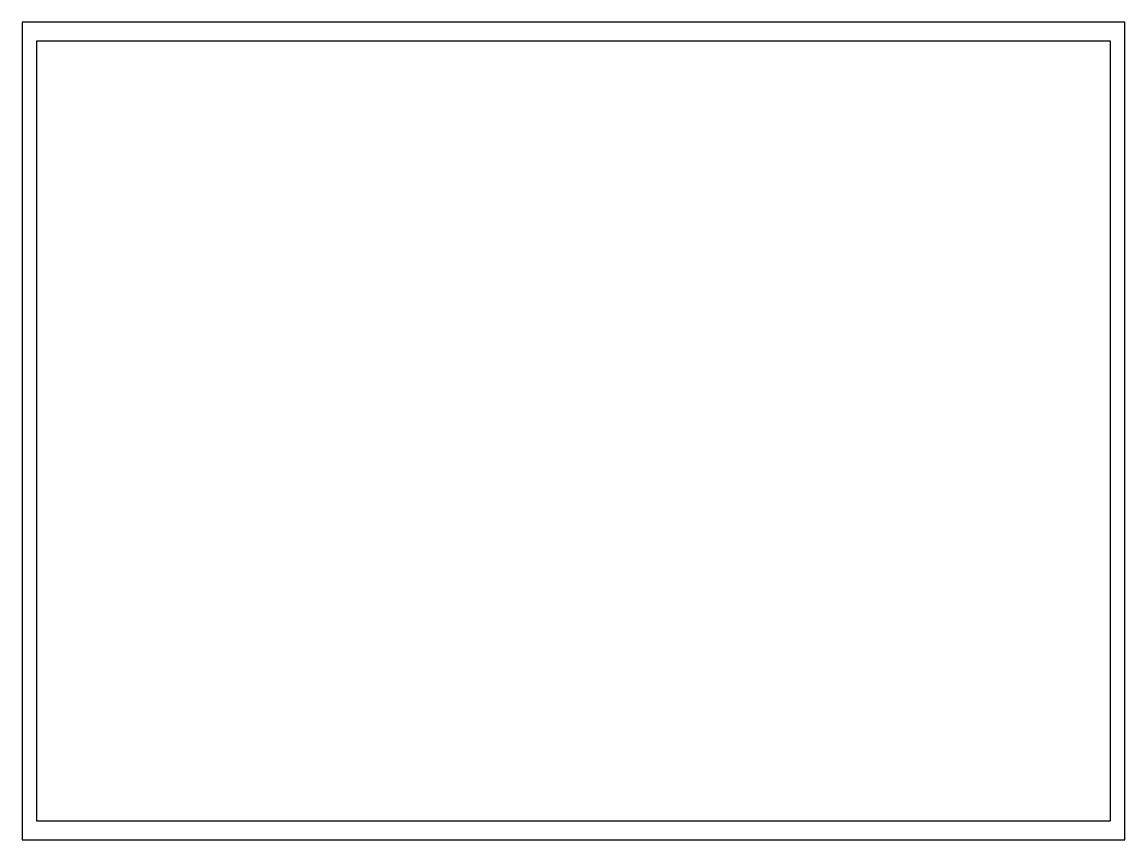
# Model space of a CAD drawing. Header units: metres. Extents: x -8.6 to 8.6, y -6.4 to 6.4.
import ezdxf

# ---------------------------------------------------------------- set-up
doc = ezdxf.new("R2010")
doc.units = ezdxf.units.M

msp = doc.modelspace()

# ---------------------------------------------------------------- linework, layer by layer
for points in [[(-8.625, -6.4), (8.625, -6.4), (8.625, 6.4), (-8.625, 6.4)], [(-8.4, -6.1), (8.4, -6.1), (8.4, 6.1), (-8.4, 6.1)]]:
    msp.add_lwpolyline(points, close=True)

doc.saveas('drawing.dxf')
